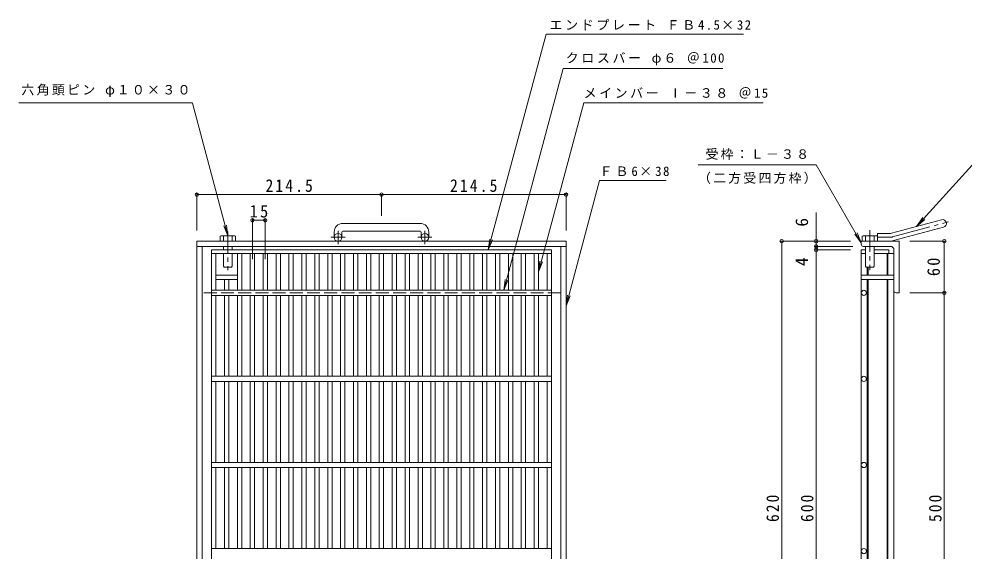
# Model space of a CAD drawing. Units: millimetres, scale not verified. Extents: x -912 to 884, y -688 to 590.
# Drawn here: x -912 to 187, y -29 to 590 of the extents above; entities that cross this region are included whole.
import ezdxf
from ezdxf.enums import TextEntityAlignment as Align

# ---------------------------------------------------------------- set-up
doc = ezdxf.new("R2010")
doc.units = ezdxf.units.MM
doc.header["$LTSCALE"] = 5
doc.header["$PDMODE"] = 32
doc.header["$PDSIZE"] = 4
for name, pattern in [('CHAIN1', [8, 5, -1, 1, -1]), ('CHAIN2', [12, 9, -1, 1, -1]), ('DASHED3', [4, 3, -1])]:
    doc.linetypes.add(name, pattern=pattern)
for name, color, linetype, lineweight in [('A-1', 2, 'Continuous', 9), ('A-2', 3, 'Continuous', 9), ('A-4', 7, 'Continuous', 9), ('A-5', 7, 'Continuous', 9), ('A-9', 4, 'Continuous', 9)]:
    doc.layers.add(name, color=color, linetype=linetype, lineweight=lineweight)
doc.styles.add('ＭＳ ゴシック', font='')
doc.styles.get('ＭＳ ゴシック').set_extended_font_data('MS Gothic')

msp = doc.modelspace()

# ---------------------------------------------------------------- linework, layer by layer
at = {"layer": 'A-1'}
for p, q in [((-445.659, 351.96), (-535.658, 351.96)), ((102.171, 340.667), (160.362, 356.259)), ((-545.658, 341.96), (-545.658, 335.86)), ((-536.659, 341.96), (-536.659, 335.86)), ((-535.658, 342.96), (-445.659, 342.96)), ((-444.659, 341.96), (-444.659, 335.86)), ((-435.658, 341.96), (-435.658, 335.86)), ((104.501, 331.974), (162.692, 347.566)), ((-276.158, 331.36), (-705.159, 331.36)), ((-705.159, -288.639), (-705.159, 331.36)), ((-276.158, -288.639), (-276.158, 331.36)), ((67.027, 327.86), (67.027, 331.36)), ((111.027, 331.36), (67.027, 331.36)), ((86.027, 331.36), (86.027, 340.36)), ((99.842, 340.36), (86.027, 340.36)), ((111.027, 331.36), (111.027, 271.36)), ((-276.158, 325.36), (-705.159, 325.36)), ((-699.158, -282.639), (-699.158, 325.36)), ((-282.158, -282.639), (-282.158, 325.36)), ((101.027, 325.36), (69.527, 325.36)), ((105.027, 321.36), (105.027, 273.86)), ((107.527, 271.36), (111.027, 271.36))]:
    msp.add_line(p, q, dxfattribs=at)
at = {"layer": 'A-1', "linetype": 'CHAIN2'}
for p, q in [((103.336, 336.32), (168.503, 353.782)), ((99.842, 335.86), (85.912, 335.86))]:
    msp.add_line(p, q, dxfattribs=at)
at = {"layer": 'A-1', "linetype": 'CHAIN1'}
for p, q in [((-541.159, 327.753), (-541.159, 343.35)), ((-440.158, 327.753), (-440.158, 343.35)), ((-532.996, 335.86), (-549.403, 335.86)), ((-431.995, 335.86), (-448.402, 335.86))]:
    msp.add_line(p, q, dxfattribs=at)
at = {"layer": 'A-1', "linetype": 'DASHED3'}
msp.add_line((-282.158, 271.361), (-699.158, 271.361), dxfattribs=at)
at = {"layer": 'A-1'}
for centre in [(-541.159, 335.86), (-440.159, 335.86)]:
    msp.add_circle(centre, 4.5, dxfattribs=at)
for centre, radius, start, end in [((-535.658, 341.96), 10, 90, 180), ((-445.659, 341.96), 10, 0, 90), ((161.527, 351.913), 4.5, 285.00014, 104.99991), ((-535.658, 341.96), 1, 90, 180), ((-445.659, 341.96), 1, 0, 90), ((99.842, 349.361), 9, 270, 285.00002), ((99.842, 349.361), 18, 270, 285), ((69.527, 327.86), 2.5, 180, 270), ((101.027, 321.36), 4, 0, 90), ((107.527, 273.86), 2.5, 180, 270)]:
    msp.add_arc(centre, radius, start, end, dxfattribs=at)
at = {"layer": 'A-1', "linetype": 'CHAIN2'}
msp.add_arc((99.842, 349.36), 13.5, 270, 284.99995, dxfattribs=at)
at = {"layer": 'A-2'}
for p, q in [((-688.158, 74.36), (-688.158, 321.36)), ((-688.158, 321.36), (-293.158, 321.36)), ((-293.158, -278.64), (-293.158, 321.36)), ((67.027, 321.36), (72.027, 321.36)), ((67.027, 321.36), (67.027, -278.641)), ((82.027, 321.36), (99.027, 321.36)), ((99.027, 321.36), (99.027, 316.86)), ((-688.158, 316.86), (-293.158, 316.86)), ((-683.158, 274.36), (-683.158, 316.86)), ((-658.158, 274.36), (-658.158, 316.86)), ((-653.158, 274.36), (-653.158, 316.86)), ((-643.158, 274.36), (-643.158, 316.86)), ((-638.158, 274.36), (-638.158, 316.86)), ((-628.158, 274.36), (-628.158, 316.86)), ((-623.158, 274.36), (-623.158, 316.86)), ((-613.158, 274.36), (-613.158, 316.86)), ((-608.158, 274.36), (-608.158, 316.86)), ((-598.158, 274.36), (-598.158, 316.86)), ((-593.158, 274.36), (-593.158, 316.86)), ((-583.158, 274.36), (-583.158, 316.86)), ((-578.158, 274.36), (-578.158, 316.86)), ((-568.158, 274.36), (-568.158, 316.86)), ((-563.158, 274.36), (-563.158, 316.86)), ((-553.158, 274.36), (-553.158, 316.86)), ((-548.158, 274.36), (-548.158, 316.86)), ((-538.158, 274.36), (-538.158, 316.86)), ((-533.158, 274.36), (-533.158, 316.86)), ((-523.158, 274.36), (-523.158, 316.86)), ((-518.158, 274.36), (-518.158, 316.86)), ((-508.158, 274.36), (-508.158, 316.86)), ((-503.158, 274.36), (-503.158, 316.86)), ((-493.158, 274.36), (-493.158, 316.86)), ((-488.158, 274.36), (-488.158, 316.86)), ((-478.158, 274.36), (-478.158, 316.86)), ((-473.158, 274.36), (-473.158, 316.86)), ((-463.158, 274.36), (-463.158, 316.86)), ((-458.158, 274.36), (-458.158, 316.86)), ((-448.158, 274.36), (-448.158, 316.86)), ((-443.158, 274.36), (-443.158, 316.86)), ((-433.158, 274.36), (-433.158, 316.86)), ((-428.158, 274.36), (-428.158, 316.86)), ((-418.158, 274.36), (-418.158, 316.86)), ((-413.158, 274.36), (-413.158, 316.86)), ((-403.158, 274.36), (-403.158, 316.86)), ((-398.158, 274.36), (-398.158, 316.86)), ((-388.158, 274.36), (-388.158, 316.86)), ((-383.158, 274.36), (-383.158, 316.86)), ((-373.158, 274.36), (-373.158, 316.86)), ((-368.158, 274.36), (-368.158, 316.86)), ((-358.158, 274.36), (-358.158, 316.86)), ((-353.158, 274.36), (-353.158, 316.86)), ((-343.158, 274.36), (-343.158, 316.86)), ((-338.158, 274.36), (-338.158, 316.86)), ((-328.158, 274.36), (-328.158, 316.86)), ((-323.158, 274.36), (-323.158, 316.86)), ((-313.158, 274.36), (-313.158, 316.86)), ((-308.158, 274.36), (-308.158, 316.86)), ((-298.158, 274.36), (-298.158, 316.86)), ((67.027, 316.86), (72.027, 316.86)), ((82.027, 316.86), (105.027, 316.86)), ((97.027, 316.86), (97.027, 291.86)), ((98.027, 316.86), (98.027, 291.86)), ((105.027, 316.86), (105.027, -274.141)), ((74.027, 301.361), (74.027, 291.86)), ((75.027, 301.361), (75.027, 291.86)), ((-673.158, 274.36), (-673.158, 286.859)), ((-668.158, 274.36), (-668.158, 286.859)), ((74.027, 286.86), (74.027, -244.141)), ((75.027, 286.86), (75.027, -244.141)), ((97.027, 286.86), (97.027, -244.141)), ((98.027, 286.86), (98.027, -244.141)), ((-293.158, 274.36), (-688.158, 274.36)), ((-293.158, 268.36), (-688.158, 268.36)), ((-683.158, 174.36), (-683.158, 268.36)), ((-673.158, 174.36), (-673.158, 268.36)), ((-668.158, 174.36), (-668.158, 268.36)), ((-658.158, 174.36), (-658.158, 268.36)), ((-653.158, 174.36), (-653.158, 268.36)), ((-643.158, 174.36), (-643.158, 268.36)), ((-638.158, 174.36), (-638.158, 268.36)), ((-628.158, 174.36), (-628.158, 268.36)), ((-623.158, 174.36), (-623.158, 268.36)), ((-613.158, 174.36), (-613.158, 268.36)), ((-608.158, 174.36), (-608.158, 268.36)), ((-598.158, 174.36), (-598.158, 268.36)), ((-593.158, 174.36), (-593.158, 268.36)), ((-583.158, 174.36), (-583.158, 268.36)), ((-578.158, 174.36), (-578.158, 268.36)), ((-568.158, 174.36), (-568.158, 268.36)), ((-563.158, 174.36), (-563.158, 268.36)), ((-553.158, 174.36), (-553.158, 268.36)), ((-548.158, 174.36), (-548.158, 268.36)), ((-538.158, 174.36), (-538.158, 268.36)), ((-533.158, 174.36), (-533.158, 268.36)), ((-523.158, 174.36), (-523.158, 268.36)), ((-518.158, 174.36), (-518.158, 268.36)), ((-508.158, 174.36), (-508.158, 268.36)), ((-503.158, 174.36), (-503.158, 268.36)), ((-493.158, 174.36), (-493.158, 268.36)), ((-488.158, 174.36), (-488.158, 268.36)), ((-478.158, 174.36), (-478.158, 268.36)), ((-473.158, 174.36), (-473.158, 268.36)), ((-463.158, 174.36), (-463.158, 268.36)), ((-458.158, 174.36), (-458.158, 268.36)), ((-448.158, 174.36), (-448.158, 268.36)), ((-443.158, 174.36), (-443.158, 268.36)), ((-433.158, 174.36), (-433.158, 268.36)), ((-428.158, 174.36), (-428.158, 268.36)), ((-418.158, 174.36), (-418.158, 268.36)), ((-413.158, 174.36), (-413.158, 268.36)), ((-403.158, 174.36), (-403.158, 268.36)), ((-398.158, 174.36), (-398.158, 268.36)), ((-388.158, 174.36), (-388.158, 268.36)), ((-383.158, 174.36), (-383.158, 268.36)), ((-373.158, 174.36), (-373.158, 268.36)), ((-368.158, 174.36), (-368.158, 268.36)), ((-358.158, 174.36), (-358.158, 268.36)), ((-353.158, 174.36), (-353.158, 268.36)), ((-343.158, 174.36), (-343.158, 268.36)), ((-338.158, 174.36), (-338.158, 268.36)), ((-328.158, 174.36), (-328.158, 268.36)), ((-323.158, 174.36), (-323.158, 268.36)), ((-313.158, 174.36), (-313.158, 268.36)), ((-308.158, 174.36), (-308.158, 268.36)), ((-298.158, 174.36), (-298.158, 268.36)), ((-293.158, 174.36), (-688.158, 174.36)), ((-293.158, 168.36), (-688.158, 168.36)), ((-683.158, 74.36), (-683.158, 168.36)), ((-673.158, 74.36), (-673.158, 168.36)), ((-668.158, 74.36), (-668.158, 168.36)), ((-658.158, 74.36), (-658.158, 168.36)), ((-653.158, 74.36), (-653.158, 168.36)), ((-643.158, 74.36), (-643.158, 168.36)), ((-638.158, 74.36), (-638.158, 168.36)), ((-628.158, 74.36), (-628.158, 168.36)), ((-623.158, 74.36), (-623.158, 168.36)), ((-613.158, 74.36), (-613.158, 168.36)), ((-608.158, 74.36), (-608.158, 168.36)), ((-598.158, 74.36), (-598.158, 168.36)), ((-593.158, 74.36), (-593.158, 168.36)), ((-583.158, 74.36), (-583.158, 168.36)), ((-578.158, 74.36), (-578.158, 168.36)), ((-568.158, 74.36), (-568.158, 168.36)), ((-563.158, 74.36), (-563.158, 168.36)), ((-553.158, 74.36), (-553.158, 168.36)), ((-548.158, 74.36), (-548.158, 168.36)), ((-538.158, 74.36), (-538.158, 168.36)), ((-533.158, 74.36), (-533.158, 168.36)), ((-523.158, 74.36), (-523.158, 168.36)), ((-518.158, 74.36), (-518.158, 168.36)), ((-508.158, 74.36), (-508.158, 168.36)), ((-503.158, 74.36), (-503.158, 168.36)), ((-493.158, 74.36), (-493.158, 168.36)), ((-488.158, 74.36), (-488.158, 168.36)), ((-478.158, 74.36), (-478.158, 168.36)), ((-473.158, 74.36), (-473.158, 168.36)), ((-463.158, 74.36), (-463.158, 168.36)), ((-458.158, 74.36), (-458.158, 168.36)), ((-448.158, 74.36), (-448.158, 168.36)), ((-443.158, 74.36), (-443.158, 168.36)), ((-433.158, 74.36), (-433.158, 168.36)), ((-428.158, 74.36), (-428.158, 168.36)), ((-418.158, 74.36), (-418.158, 168.36)), ((-413.158, 74.36), (-413.158, 168.36)), ((-403.158, 74.36), (-403.158, 168.36)), ((-398.158, 74.36), (-398.158, 168.36)), ((-388.158, 74.36), (-388.158, 168.36)), ((-383.158, 74.36), (-383.158, 168.36)), ((-373.158, 74.36), (-373.158, 168.36)), ((-368.158, 74.36), (-368.158, 168.36)), ((-358.158, 74.36), (-358.158, 168.36)), ((-353.158, 74.36), (-353.158, 168.36)), ((-343.158, 74.36), (-343.158, 168.36)), ((-338.158, 74.36), (-338.158, 168.36)), ((-328.158, 74.36), (-328.158, 168.36)), ((-323.158, 74.36), (-323.158, 168.36)), ((-313.158, 74.36), (-313.158, 168.36)), ((-308.158, 74.36), (-308.158, 168.36)), ((-298.158, 74.36), (-298.158, 168.36)), ((-688.158, 74.36), (-688.158, -278.64)), ((-293.158, 74.36), (-688.158, 74.36)), ((-293.158, 68.36), (-688.158, 68.36)), ((-683.158, -25.64), (-683.158, 68.36)), ((-673.158, -25.64), (-673.158, 68.36)), ((-668.158, -25.64), (-668.158, 68.36)), ((-658.158, -25.64), (-658.158, 68.36)), ((-653.158, -25.64), (-653.158, 68.36)), ((-643.158, -25.64), (-643.158, 68.36)), ((-638.158, -25.64), (-638.158, 68.36)), ((-628.158, -25.64), (-628.158, 68.36)), ((-623.158, -25.64), (-623.158, 68.36)), ((-613.158, -25.64), (-613.158, 68.36)), ((-608.158, -25.64), (-608.158, 68.36)), ((-598.158, -25.64), (-598.158, 68.36)), ((-593.158, -25.64), (-593.158, 68.36)), ((-583.158, -25.64), (-583.158, 68.36)), ((-578.158, -25.64), (-578.158, 68.36)), ((-568.158, -25.64), (-568.158, 68.36)), ((-563.158, -25.64), (-563.158, 68.36)), ((-553.158, -25.64), (-553.158, 68.36)), ((-548.158, -25.64), (-548.158, 68.36)), ((-538.158, -25.64), (-538.158, 68.36)), ((-533.158, -25.64), (-533.158, 68.36)), ((-523.158, -25.64), (-523.158, 68.36)), ((-518.158, -25.64), (-518.158, 68.36)), ((-508.158, -25.64), (-508.158, 68.36)), ((-503.158, -25.64), (-503.158, 68.36)), ((-493.158, -25.64), (-493.158, 68.36)), ((-488.158, -25.64), (-488.158, 68.36)), ((-478.158, -25.64), (-478.158, 68.36)), ((-473.158, -25.64), (-473.158, 68.36)), ((-463.158, -25.64), (-463.158, 68.36)), ((-458.158, -25.64), (-458.158, 68.36)), ((-448.158, -25.64), (-448.158, 68.36)), ((-443.158, -25.64), (-443.158, 68.36)), ((-433.158, -25.64), (-433.158, 68.36)), ((-428.158, -25.64), (-428.158, 68.36)), ((-418.158, -25.64), (-418.158, 68.36)), ((-413.158, -25.64), (-413.158, 68.36)), ((-403.158, -25.64), (-403.158, 68.36)), ((-398.158, -25.64), (-398.158, 68.36)), ((-388.158, -25.64), (-388.158, 68.36)), ((-383.158, -25.64), (-383.158, 68.36)), ((-373.158, -25.64), (-373.158, 68.36)), ((-368.158, -25.64), (-368.158, 68.36)), ((-358.158, -25.64), (-358.158, 68.36)), ((-353.158, -25.64), (-353.158, 68.36)), ((-343.158, -25.64), (-343.158, 68.36)), ((-338.158, -25.64), (-338.158, 68.36)), ((-328.158, -25.64), (-328.158, 68.36)), ((-323.158, -25.64), (-323.158, 68.36)), ((-313.158, -25.64), (-313.158, 68.36)), ((-308.158, -25.64), (-308.158, 68.36)), ((-298.158, -25.64), (-298.158, 68.36)), ((-293.158, -25.64), (-688.158, -25.64))]:
    msp.add_line(p, q, dxfattribs=at)
for centre in [(70.027, 271.36), (70.027, 171.36), (70.027, 71.36), (70.027, -28.64)]:
    msp.add_circle(centre, 3, dxfattribs=at)
at = {"layer": 'A-4'}
for p, q in [((-705.159, 343.86), (-705.159, 386.915)), ((-705.159, 385.415), (-276.158, 385.415)), ((-490.658, 385.415), (-490.658, 360.932)), ((-276.158, 343.86), (-276.158, 386.915)), ((14.527, -320.195), (14.527, 364.483)), ((-640.658, 310.316), (-640.658, 357.128)), ((-640.658, 355.628), (-625.718, 355.628)), ((-625.718, 310.316), (-625.718, 357.128)), ((54.527, 331.36), (-26.973, 331.36)), ((-25.473, -288.641), (-25.473, 331.36)), ((123.527, 331.36), (165.027, 331.36)), ((163.527, -288.641), (163.527, 331.36)), ((57.027, 325.36), (13.027, 325.36)), ((54.527, 321.36), (13.027, 321.36)), ((123.527, 271.36), (165.027, 271.36))]:
    msp.add_line(p, q, dxfattribs=at)
for p in [(-705.159, 385.415), (-490.658, 385.415), (-276.158, 385.415), (-640.658, 355.628), (-625.718, 355.628), (-25.473, 331.36), (14.527, 331.36), (163.527, 331.36), (14.527, 325.36), (14.527, 321.36), (163.527, 271.36)]:
    msp.add_point(p, dxfattribs=at)
at = {"layer": 'A-5'}
for p, q in [((-366.541, 321.36), (-299.393, 571.96)), ((-299.393, 571.96), (-70.018, 571.96)), ((-348.638, 274.36), (-279.614, 531.96)), ((-279.614, 531.96), (-94.044, 531.96)), ((-912.079, 491.96), (-710.476, 491.96)), ((-669.159, 337.76), (-710.353, 491.499)), ((-122.767, 420.187), (14.733, 420.187)), ((131.267, 348.463), (140.801, 356.547)), ((-669.159, 337.76), (-673.942, 349.308)), ((-669.159, 337.76), (-670.79, 350.153)), ((67.027, 329.61), (62.244, 341.159)), ((-366.541, 321.36), (-364.909, 333.753)), ((-366.541, 321.36), (-361.757, 332.909)), ((-308.158, 295.86), (-306.527, 308.253)), ((-308.158, 295.86), (-303.375, 307.409)), ((-348.638, 274.36), (-347.006, 286.753)), ((-348.638, 274.36), (-343.854, 285.909)), ((-276.158, 256.247), (-274.527, 268.64)), ((-276.158, 256.247), (-271.375, 267.795))]:
    msp.add_line(p, q, dxfattribs=at)
for points in [[(-308.158, 295.86), (-255.614, 491.96), (-46.864, 491.96)], [(14.733, 420.187), (67.027, 329.61), (59.418, 339.527)], [(195.732, 419.542), (131.267, 348.463), (138.384, 358.739)], [(-276.158, 256.247), (-237.115, 401.96), (-159.615, 401.96)]]:
    msp.add_lwpolyline(points, dxfattribs=at)
at = {"layer": 'A-9', "linetype": 'CHAIN1'}
for p, q in [((-669.159, 342.459), (-669.159, 297.827)), ((77.027, 343.996), (77.027, 297.827))]:
    msp.add_line(p, q, dxfattribs=at)
at = {"layer": 'A-9'}
for p, q in [((-678.044, 337.016), (-678.044, 331.36)), ((-676.101, 337.76), (-662.216, 337.76)), ((-674.159, 331.36), (-674.159, 337.016)), ((-664.158, 331.36), (-664.158, 337.016)), ((-660.274, 337.016), (-660.274, 331.36)), ((68.142, 337.017), (68.142, 331.361)), ((83.97, 337.761), (70.085, 337.761)), ((72.027, 331.361), (72.027, 337.017)), ((82.027, 331.361), (82.027, 337.017)), ((85.912, 337.017), (85.912, 331.361)), ((-674.159, 321.36), (-674.159, 325.36)), ((-664.158, 321.36), (-664.158, 325.36)), ((72.027, 302.173), (72.027, 325.36)), ((82.027, 302.173), (82.027, 325.36)), ((-674.159, 302.172), (-674.159, 316.861)), ((-664.158, 302.172), (-664.158, 316.861)), ((-673.347, 301.36), (-674.159, 302.172)), ((-664.97, 301.36), (-673.347, 301.36)), ((-664.97, 301.36), (-664.158, 302.172)), ((72.839, 301.361), (72.027, 302.173)), ((72.839, 301.361), (81.215, 301.361)), ((81.215, 301.361), (82.027, 302.173)), ((-683.158, 291.859), (-658.158, 291.859)), ((-683.158, 286.859), (-658.158, 286.859)), ((67.027, 291.86), (105.027, 291.86)), ((67.027, 291.86), (67.027, 286.86)), ((105.027, 286.86), (67.027, 286.86))]:
    msp.add_line(p, q, dxfattribs=at)
for centre, radius, start, end in [((-676.101, 334.85), 2.91, 48.12389, 131.8763), ((-669.159, 320.57), 17.19, 73.09029, 106.90971), ((-662.216, 334.85), 2.91, 48.1237, 131.87611), ((70.085, 334.851), 2.91, 48.12389, 131.8763), ((77.027, 320.571), 17.19, 73.09029, 106.90971), ((83.97, 334.851), 2.91, 48.11642, 131.87611)]:
    msp.add_arc(centre, radius, start, end, dxfattribs=at)

# ---------------------------------------------------------------- texts
at = {"layer": 'A-4', "color": 2, "style": 'ＭＳ ゴシック'}
for s, p in [('6', (9.527, 348.272)), ('4', (9.527, 302.456))]:
    msp.add_text(s, height=14.66, rotation=90, dxfattribs=at).set_placement(p, align=Align.BOTTOM_LEFT)
at = {"layer": 'A-4', "color": 2, "char_height": 14.66, "attachment_point": 7, "style": 'ＭＳ ゴシック'}
for s, insert in [('\\T1.28;\\W0.9;214.5', (-625.409, 388.415)), ('\\T1.28;\\W0.9;214.5', (-410.908, 388.415)), ('\\T1.27;\\W0.95;15', (-643.813, 358.628))]:
    msp.add_mtext(s, dxfattribs=dict(at, insert=insert))
at = {"layer": 'A-4', "color": 2, "char_height": 14.66, "attachment_point": 7, "rotation": 90, "style": 'ＭＳ ゴシック'}
for s, insert in [('\\T1.27;\\W0.95;60', (158.527, 290.735)), ('\\T1.27;\\W0.9;620', (-28.473, 5.11)), ('\\T1.27;\\W0.9;600', (11.527, 5.11)), ('\\T1.27;\\W0.9;500', (160.527, 5.11))]:
    msp.add_mtext(s, dxfattribs=dict(at, insert=insert))
at = {"layer": 'A-5', "char_height": 11, "attachment_point": 7, "style": 'ＭＳ ゴシック'}
for s, insert in [('\\T1.21;エンドプレート\\~ＦＢ4.5×32', (-295.315, 576.438)), ('\\T1.21;クロスバー\\~φ６\\~＠100', (-276.544, 535.714)), ('\\T1.18;六角頭ピン\\~φ１０×３０', (-909.226, 498.781)), ('\\T1.2;メインバー\\~Ⅰ－３８\\~＠15', (-255.614, 496.96)), ('\\T1.17;受枠：Ｌ－３８', (-114.017, 425.847)), ('\\T1.23;ＦＢ6×38', (-237.115, 406.96)), ('\\T1.17;（二方受四方枠）', (-122.767, 397.816))]:
    msp.add_mtext(s, dxfattribs=dict(at, insert=insert))

doc.saveas('drawing.dxf')
